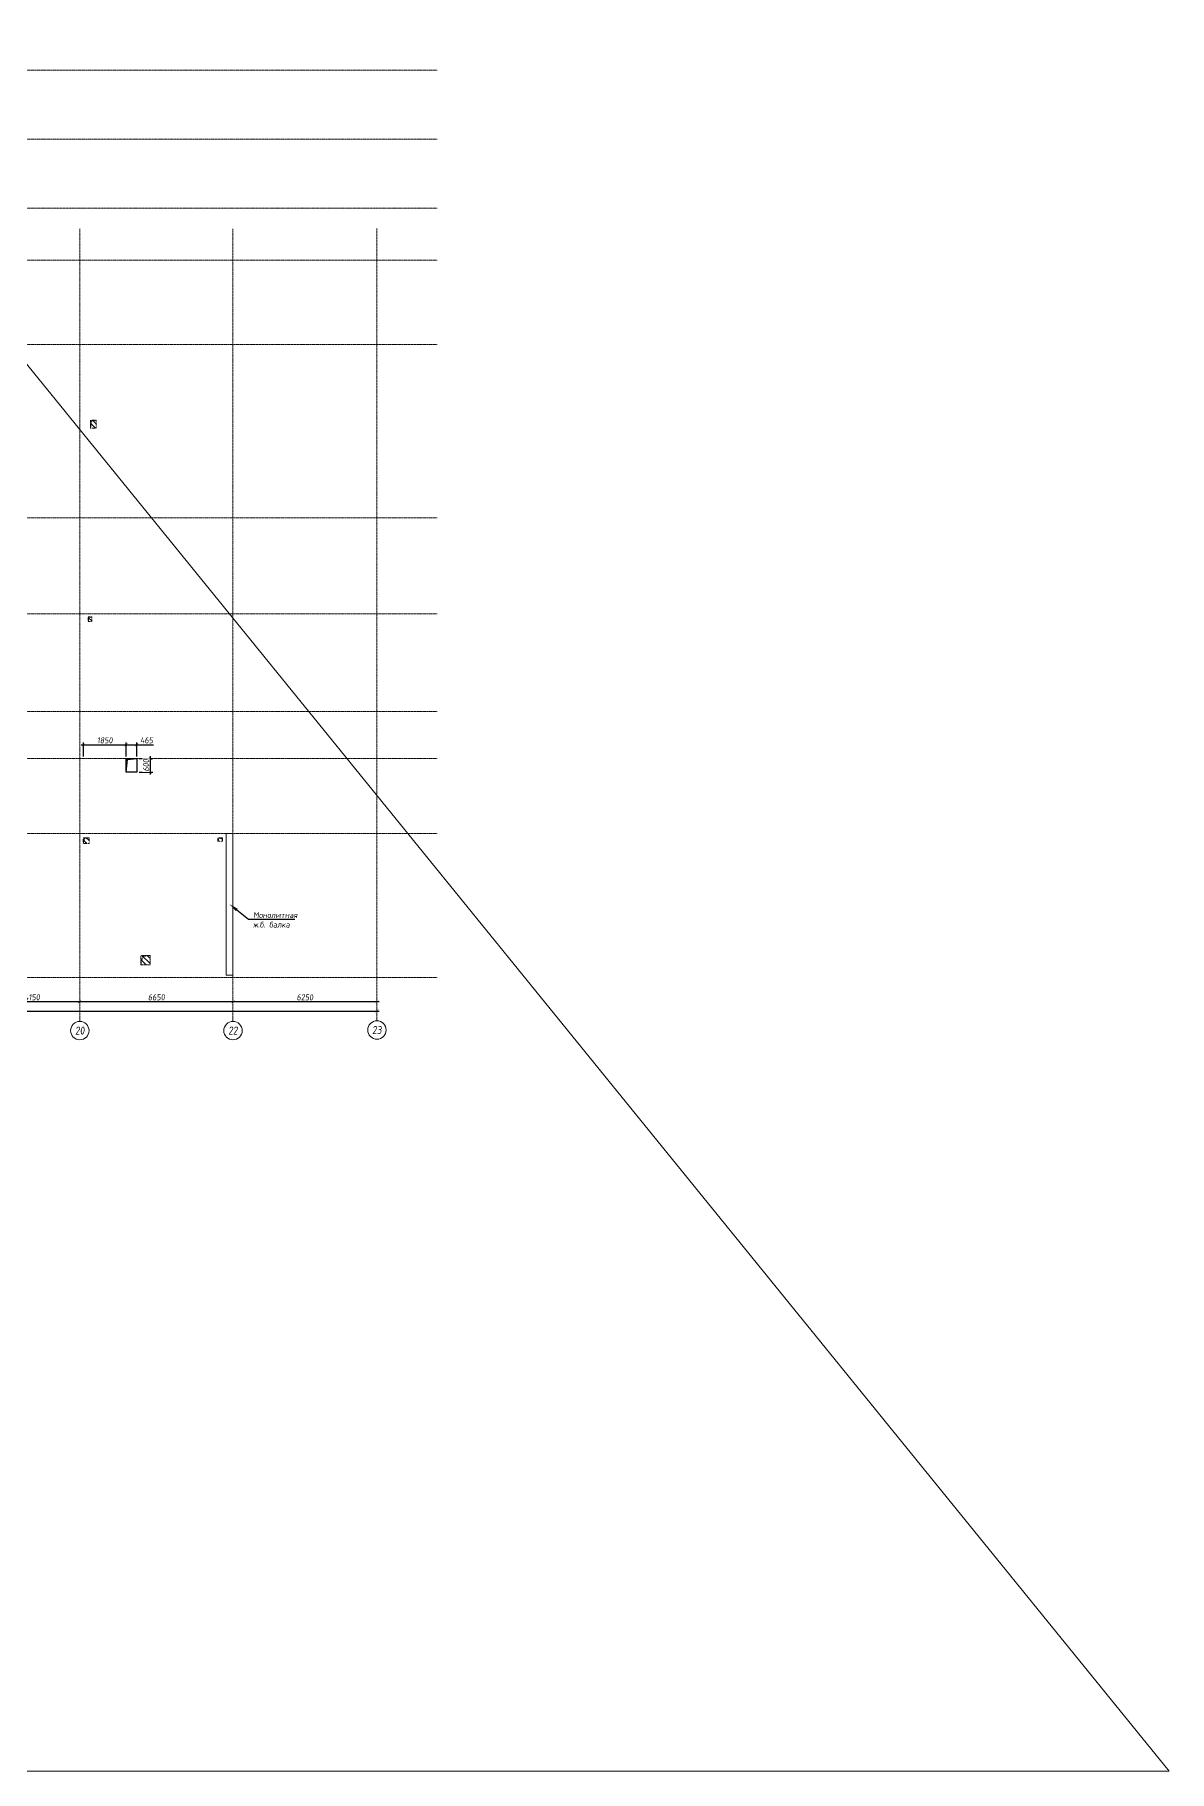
# Model space of a CAD drawing. Header units: millimetres. Extents: x -233751 to 529254, y -907864 to 285890.
# Drawn here: x -158247 to -108987, y 20733 to 96137 of the extents above; entities that cross this region are included whole.
import ezdxf
from ezdxf import colors
from ezdxf.entities.mleader import LeaderData, LeaderLine
from ezdxf.enums import TextEntityAlignment as Align
from ezdxf.math import Vec2, Vec3

# ---------------------------------------------------------------- set-up
doc = ezdxf.new("R2010")
doc.units = ezdxf.units.MM
doc.linetypes.add('ADSK_Штриховая_ш2 п1', pattern=[3, 2, -1])
doc.linetypes.add('осевая', pattern=[2, 1.25, -0.25, 0.25, -0.25])
doc.layers.get('0').update_dxf_attribs({"lineweight": 30})
doc.layers.get('Defpoints').update_dxf_attribs({"lineweight": 0})
for name, color, linetype, lineweight in [('КР_БалкиЖБ', 7, 'ADSK_Штриховая_ш2 п1', 5), ('КР_Новые отверстия', 5, 'Continuous', 30), ('КР_Оси', 7, 'Continuous', 5), ('КР_Размеры отверстия', 7, 'Continuous', 5), ('КР_Сущ отверстия', 6, 'Continuous', 15), ('КР_Тонкая', 250, 'Continuous', 0)]:
    doc.layers.add(name, color=color, linetype=linetype, lineweight=lineweight)
doc.styles.add('ISOCPEUR', font='isocpeur.ttf', dxfattribs={"width": 0.85, "oblique": 7})
doc.dimstyles.new('R_100', dxfattribs={"dimtxt": 270, "dimasz": 120, "dimexe": 100, "dimexo": 100, "dimgap": 60, "dimtad": 1, "dimdec": 0, "dimrnd": 5, "dimzin": 0, "dimdsep": 46, "dimtxsty": 'ISOCPEUR', "dimblk": 'ARCHTICK', "dimcen": 0, "dimdle": 100, "dimclrd": 256, "dimclre": 256, "dimclrt": 256, "dimadec": 0, "dimazin": 0, "dimtfac": 2, "dimtdec": 0, "dimtmove": 0, "dimatfit": 3, "dimfxl": 1, "dimtvp": 3, "dimtfill": 1, "dimtolj": 1, "dimtzin": 0, "dimarcsym": 0})

# ---------------------------------------------------------------- blocks, each defined once
blk = doc.blocks.new('*U2082')
at = {"color": 0, "linetype": 'Continuous', "lineweight": -2}
blk.add_line((-74924, 0), (-75424, 0), dxfattribs=at)
at = {"color": 0, "linetype": 'ByBlock', "lineweight": -2, "ltscale": 10}
blk.add_line((0, 0), (-74924, 0), dxfattribs=at)
at = {"color": 0, "linetype": 'Continuous', "lineweight": -2}
blk.add_circle((-75824, 0), 400, dxfattribs=at)
at = {"color": 0, "linetype": 'Continuous', "lineweight": -2, "style": 'ISOCPEUR', "oblique": 7, "width": 0.856383}
blk.add_text('А', height=347, dxfattribs=at).set_placement((-75824, 0), align=Align.MIDDLE_CENTER)
blk = doc.blocks.new('*U2083')
at = {"color": 0, "linetype": 'Continuous', "lineweight": -2}
blk.add_line((-74924, 0), (-75424, 0), dxfattribs=at)
at = {"color": 0, "linetype": 'ByBlock', "lineweight": -2, "ltscale": 10}
blk.add_line((0, 0), (-74924, 0), dxfattribs=at)
at = {"color": 0, "linetype": 'Continuous', "lineweight": -2}
blk.add_circle((-75824, 0), 400, dxfattribs=at)
at = {"color": 0, "linetype": 'Continuous', "lineweight": -2, "style": 'ISOCPEUR', "oblique": 7, "width": 0.856383}
blk.add_text('Б', height=347, dxfattribs=at).set_placement((-75824, 0), align=Align.MIDDLE_CENTER)
blk = doc.blocks.new('*U2084')
at = {"color": 0, "linetype": 'Continuous', "lineweight": -2}
blk.add_line((-74924, 0), (-75424, 0), dxfattribs=at)
at = {"color": 0, "linetype": 'ByBlock', "lineweight": -2, "ltscale": 10}
blk.add_line((0, 0), (-74924, 0), dxfattribs=at)
at = {"color": 0, "linetype": 'Continuous', "lineweight": -2}
blk.add_circle((-75824, 0), 400, dxfattribs=at)
at = {"color": 0, "linetype": 'Continuous', "lineweight": -2, "style": 'ISOCPEUR', "oblique": 7, "width": 0.856383}
blk.add_text('В', height=347, dxfattribs=at).set_placement((-75824, 0), align=Align.MIDDLE_CENTER)
blk = doc.blocks.new('*U2085')
at = {"color": 0, "linetype": 'Continuous', "lineweight": -2}
blk.add_line((-74924, 0), (-75424, 0), dxfattribs=at)
at = {"color": 0, "linetype": 'ByBlock', "lineweight": -2, "ltscale": 10}
blk.add_line((0, 0), (-74924, 0), dxfattribs=at)
at = {"color": 0, "linetype": 'Continuous', "lineweight": -2}
blk.add_circle((-75824, 0), 400, dxfattribs=at)
at = {"color": 0, "linetype": 'Continuous', "lineweight": -2, "style": 'ISOCPEUR', "oblique": 7, "width": 0.856383}
blk.add_text('Д', height=347, dxfattribs=at).set_placement((-75824, 0), align=Align.MIDDLE_CENTER)
blk = doc.blocks.new('*U2086')
at = {"color": 0, "linetype": 'Continuous', "lineweight": -2}
blk.add_line((-74924, 0), (-75424, 0), dxfattribs=at)
at = {"color": 0, "linetype": 'ByBlock', "lineweight": -2, "ltscale": 10}
blk.add_line((0, 0), (-74924, 0), dxfattribs=at)
at = {"color": 0, "linetype": 'Continuous', "lineweight": -2}
blk.add_circle((-75824, 0), 400, dxfattribs=at)
at = {"color": 0, "linetype": 'Continuous', "lineweight": -2, "style": 'ISOCPEUR', "oblique": 7, "width": 0.856383}
blk.add_text('Ж', height=347, dxfattribs=at).set_placement((-75824, 0), align=Align.MIDDLE_CENTER)
blk = doc.blocks.new('*U2087')
at = {"color": 0, "linetype": 'Continuous', "lineweight": -2}
blk.add_line((-74924, 0), (-75424, 0), dxfattribs=at)
at = {"color": 0, "linetype": 'ByBlock', "lineweight": -2, "ltscale": 10}
blk.add_line((0, 0), (-74924, 0), dxfattribs=at)
at = {"color": 0, "linetype": 'Continuous', "lineweight": -2}
blk.add_circle((-75824, 0), 400, dxfattribs=at)
at = {"color": 0, "linetype": 'Continuous', "lineweight": -2, "style": 'ISOCPEUR', "oblique": 7, "width": 0.856383}
blk.add_text('Н', height=347, dxfattribs=at).set_placement((-75824, 0), align=Align.MIDDLE_CENTER)
blk = doc.blocks.new('*U2088')
at = {"color": 0, "linetype": 'Continuous', "lineweight": -2}
blk.add_line((-74924, 0), (-75424, 0), dxfattribs=at)
at = {"color": 0, "linetype": 'ByBlock', "lineweight": -2, "ltscale": 10}
blk.add_line((0, 0), (-74924, 0), dxfattribs=at)
at = {"color": 0, "linetype": 'Continuous', "lineweight": -2}
blk.add_circle((-75824, 0), 400, dxfattribs=at)
at = {"color": 0, "linetype": 'Continuous', "lineweight": -2, "style": 'ISOCPEUR', "oblique": 7, "width": 0.856383}
blk.add_text('А1', height=347.4, dxfattribs=at).set_placement((-75824, 0), align=Align.MIDDLE_CENTER)
blk = doc.blocks.new('*U2089')
at = {"color": 0, "linetype": 'Continuous', "lineweight": -2}
blk.add_line((-74924, 0), (-75424, 0), dxfattribs=at)
at = {"color": 0, "linetype": 'ByBlock', "lineweight": -2, "ltscale": 10}
blk.add_line((0, 0), (-74924, 0), dxfattribs=at)
at = {"color": 0, "linetype": 'Continuous', "lineweight": -2}
blk.add_circle((-75824, 0), 400, dxfattribs=at)
at = {"color": 0, "linetype": 'Continuous', "lineweight": -2, "style": 'ISOCPEUR', "oblique": 7, "width": 0.856383}
blk.add_text('Б1', height=347.4, dxfattribs=at).set_placement((-75824, 0), align=Align.MIDDLE_CENTER)
blk = doc.blocks.new('*U2090')
at = {"color": 0, "linetype": 'Continuous', "lineweight": -2}
blk.add_line((-74924, 0), (-75424, 0), dxfattribs=at)
at = {"color": 0, "linetype": 'ByBlock', "lineweight": -2, "ltscale": 10}
blk.add_line((0, 0), (-74924, 0), dxfattribs=at)
at = {"color": 0, "linetype": 'Continuous', "lineweight": -2}
blk.add_circle((-75824, 0), 400, dxfattribs=at)
at = {"color": 0, "linetype": 'Continuous', "lineweight": -2, "style": 'ISOCPEUR', "oblique": 7, "width": 0.856383}
blk.add_text('1/Б', height=347.4, dxfattribs=at).set_placement((-75824, 0), align=Align.MIDDLE_CENTER)
blk = doc.blocks.new('*U2091')
at = {"color": 0, "linetype": 'Continuous', "lineweight": -2}
blk.add_line((-74924, 0), (-75424, 0), dxfattribs=at)
at = {"color": 0, "linetype": 'ByBlock', "lineweight": -2, "ltscale": 10}
blk.add_line((0, 0), (-74924, 0), dxfattribs=at)
at = {"color": 0, "linetype": 'Continuous', "lineweight": -2}
blk.add_circle((-75824, 0), 400, dxfattribs=at)
at = {"color": 0, "linetype": 'Continuous', "lineweight": -2, "style": 'ISOCPEUR', "oblique": 7, "width": 0.856383}
blk.add_text('В1', height=347.4, dxfattribs=at).set_placement((-75824, 0), align=Align.MIDDLE_CENTER)
blk = doc.blocks.new('*U2092')
at = {"color": 0, "linetype": 'Continuous', "lineweight": -2}
blk.add_line((-74924, 0), (-75424, 0), dxfattribs=at)
at = {"color": 0, "linetype": 'ByBlock', "lineweight": -2, "ltscale": 10}
blk.add_line((0, 0), (-74924, 0), dxfattribs=at)
at = {"color": 0, "linetype": 'Continuous', "lineweight": -2}
blk.add_circle((-75824, 0), 400, dxfattribs=at)
at = {"color": 0, "linetype": 'Continuous', "lineweight": -2, "style": 'ISOCPEUR', "oblique": 7, "width": 0.856383}
blk.add_text('А/1', height=347.4, dxfattribs=at).set_placement((-75824, 0), align=Align.MIDDLE_CENTER)
blk = doc.blocks.new('*U2103')
at = {"color": 0, "linetype": 'ByBlock', "lineweight": -2, "ltscale": 10}
blk.add_line((0, 0), (0, -34307), dxfattribs=at)
at = {"color": 0, "linetype": 'Continuous', "lineweight": -2}
blk.add_line((0, -34307), (0, -34407), dxfattribs=at)
blk.add_circle((0, -34807), 400, dxfattribs=at)
at = {"color": 0, "linetype": 'Continuous', "lineweight": -2, "style": 'ISOCPEUR', "oblique": 7, "width": 0.856383}
blk.add_text('20', height=347.4, dxfattribs=at).set_placement((0, -34807), align=Align.MIDDLE_CENTER)
blk = doc.blocks.new('*U2104')
at = {"color": 0, "linetype": 'ByBlock', "lineweight": -2, "ltscale": 10}
blk.add_line((0, 0), (0, -34307), dxfattribs=at)
at = {"color": 0, "linetype": 'Continuous', "lineweight": -2}
blk.add_line((0, -34307), (0, -34407), dxfattribs=at)
blk.add_circle((0, -34807), 400, dxfattribs=at)
at = {"color": 0, "linetype": 'Continuous', "lineweight": -2, "style": 'ISOCPEUR', "oblique": 7, "width": 0.856383}
blk.add_text('22', height=347.4, dxfattribs=at).set_placement((0, -34807), align=Align.MIDDLE_CENTER)
blk = doc.blocks.new('*U2105')
at = {"color": 0, "linetype": 'ByBlock', "lineweight": -2, "ltscale": 10}
blk.add_line((0, 0), (0, -34307), dxfattribs=at)
at = {"color": 0, "linetype": 'Continuous', "lineweight": -2}
blk.add_line((0, -34307), (0, -34407), dxfattribs=at)
blk.add_circle((0, -34807), 400, dxfattribs=at)
at = {"color": 0, "linetype": 'Continuous', "lineweight": -2, "style": 'ISOCPEUR', "oblique": 7, "width": 0.856383}
blk.add_text('23', height=347.4, dxfattribs=at).set_placement((0, -34807), align=Align.MIDDLE_CENTER)
blk = doc.blocks.new('_ArchTick')
at = {"color": 0, "linetype": 'ByBlock', "const_width": 0.15}
blk.add_lwpolyline([(-0.5, -0.5), (0.5, 0.5)], dxfattribs=at)
blk = doc.blocks.new('*D763')
at = {"layer": 'Defpoints', "color": 0, "transparency": 16777216}
for p in [(-211804, 53745), (-143389, 53745), (-143389, 53745)]:
    blk.add_point(p, dxfattribs=at)
at = {"layer": 'КР_Оси', "lineweight": -2, "transparency": 16777216}
blk.add_line((-211904, 53745), (-143289, 53745), dxfattribs=at)
at = {"layer": 'КР_Оси', "lineweight": -2, "transparency": 16777216, "xscale": 120, "yscale": 120, "zscale": 120, "rotation": 180}
blk.add_blockref('_ArchTick', (-211804, 53745), dxfattribs=at)
at = {"layer": 'КР_Оси', "lineweight": -2, "transparency": 16777216, "xscale": 120, "yscale": 120, "zscale": 120}
blk.add_blockref('_ArchTick', (-143389, 53745), dxfattribs=at)
at = {"layer": 'КР_Оси', "transparency": 16777216, "insert": (-175903, 53940), "char_height": 270, "attachment_point": 5, "style": 'ISOCPEUR', "bg_fill": 3, "box_fill_scale": 1.1, "bg_fill_color": 256, "bg_fill_true_color": 13158600, "bg_fill_transparency": 0}
blk.add_mtext('\\A1;68415', dxfattribs=at)
blk = doc.blocks.new('*D764')
at = {"layer": 'Defpoints', "color": 0, "transparency": 16777216}
for p in [(-149639, 54147), (-149639, 54147), (-143389, 54147)]:
    blk.add_point(p, dxfattribs=at)
at = {"layer": 'КР_Оси', "lineweight": -2, "transparency": 16777216}
blk.add_line((-143289, 54147), (-149739, 54147), dxfattribs=at)
at = {"layer": 'КР_Оси', "lineweight": -2, "transparency": 16777216, "xscale": 120, "yscale": 120, "zscale": 120, "rotation": 180}
blk.add_blockref('_ArchTick', (-149639, 54147), dxfattribs=at)
at = {"layer": 'КР_Оси', "lineweight": -2, "transparency": 16777216, "xscale": 120, "yscale": 120, "zscale": 120}
blk.add_blockref('_ArchTick', (-143389, 54147), dxfattribs=at)
at = {"layer": 'КР_Оси', "transparency": 16777216, "insert": (-146514, 54342), "char_height": 270, "attachment_point": 5, "style": 'ISOCPEUR', "bg_fill": 3, "box_fill_scale": 1.1, "bg_fill_color": 256, "bg_fill_true_color": 13158600, "bg_fill_transparency": 0}
blk.add_mtext('\\A1;6250', dxfattribs=at)
blk = doc.blocks.new('*D765')
at = {"layer": 'Defpoints', "color": 0, "transparency": 16777216}
for p in [(-156289, 54147), (-156289, 54147), (-149639, 54147)]:
    blk.add_point(p, dxfattribs=at)
at = {"layer": 'КР_Оси', "lineweight": -2, "transparency": 16777216}
blk.add_line((-149539, 54147), (-156389, 54147), dxfattribs=at)
at = {"layer": 'КР_Оси', "lineweight": -2, "transparency": 16777216, "xscale": 120, "yscale": 120, "zscale": 120, "rotation": 180}
blk.add_blockref('_ArchTick', (-156289, 54147), dxfattribs=at)
at = {"layer": 'КР_Оси', "lineweight": -2, "transparency": 16777216, "xscale": 120, "yscale": 120, "zscale": 120}
blk.add_blockref('_ArchTick', (-149639, 54147), dxfattribs=at)
at = {"layer": 'КР_Оси', "transparency": 16777216, "insert": (-152964, 54342), "char_height": 270, "attachment_point": 5, "style": 'ISOCPEUR', "bg_fill": 3, "box_fill_scale": 1.1, "bg_fill_color": 256, "bg_fill_true_color": 13158600, "bg_fill_transparency": 0}
blk.add_mtext('\\A1;6650', dxfattribs=at)
blk = doc.blocks.new('*D766')
at = {"layer": 'Defpoints', "color": 0, "transparency": 16777216}
for p in [(-160439, 54147), (-160439, 54147), (-156289, 54147)]:
    blk.add_point(p, dxfattribs=at)
at = {"layer": 'КР_Оси', "lineweight": -2, "transparency": 16777216}
blk.add_line((-156189, 54147), (-160539, 54147), dxfattribs=at)
at = {"layer": 'КР_Оси', "lineweight": -2, "transparency": 16777216, "xscale": 120, "yscale": 120, "zscale": 120, "rotation": 180}
blk.add_blockref('_ArchTick', (-160439, 54147), dxfattribs=at)
at = {"layer": 'КР_Оси', "lineweight": -2, "transparency": 16777216, "xscale": 120, "yscale": 120, "zscale": 120}
blk.add_blockref('_ArchTick', (-156289, 54147), dxfattribs=at)
at = {"layer": 'КР_Оси', "transparency": 16777216, "insert": (-158364, 54342), "char_height": 270, "attachment_point": 5, "style": 'ISOCPEUR', "bg_fill": 3, "box_fill_scale": 1.1, "bg_fill_color": 256, "bg_fill_true_color": 13158600, "bg_fill_transparency": 0}
blk.add_mtext('\\A1;4150', dxfattribs=at)
blk = doc.blocks.new('*D1087')
at = {"layer": 'Defpoints', "color": 0, "transparency": 16777216}
for p in [(-154279, 65305), (-156129, 64696), (-154279, 64696)]:
    blk.add_point(p, dxfattribs=at)
at = {"layer": 'КР_Размеры отверстия', "lineweight": -2, "transparency": 16777216}
for p, q in [((-156229, 65305), (-154179, 65305)), ((-156129, 64796), (-156129, 65405)), ((-154279, 64796), (-154279, 65405))]:
    blk.add_line(p, q, dxfattribs=at)
at = {"layer": 'КР_Размеры отверстия', "lineweight": -2, "transparency": 16777216, "xscale": 120, "yscale": 120, "zscale": 120, "rotation": 180}
blk.add_blockref('_ArchTick', (-156129, 65305), dxfattribs=at)
at = {"layer": 'КР_Размеры отверстия', "lineweight": -2, "transparency": 16777216, "xscale": 120, "yscale": 120, "zscale": 120}
blk.add_blockref('_ArchTick', (-154279, 65305), dxfattribs=at)
at = {"layer": 'КР_Размеры отверстия', "transparency": 16777216, "insert": (-155204, 65500), "char_height": 270, "attachment_point": 5, "style": 'ISOCPEUR', "bg_fill": 3, "box_fill_scale": 1.1, "bg_fill_color": 256, "bg_fill_true_color": 13158600, "bg_fill_transparency": 0}
blk.add_mtext('\\A1;1850', dxfattribs=at)
blk = doc.blocks.new('*D1088')
at = {"layer": 'Defpoints', "color": 0, "transparency": 16777216}
for p in [(-154279, 64696), (-153816, 64696)]:
    blk.add_point(p, dxfattribs=at)
at = {"layer": 'КР_Размеры отверстия', "lineweight": -2, "transparency": 16777216}
for p, q in [((-154379, 65305), (-153816, 65305)), ((-154279, 64796), (-154279, 65405)), ((-153816, 64796), (-153816, 65405)), ((-153816, 65305), (-153084, 65305))]:
    blk.add_line(p, q, dxfattribs=at)
at = {"layer": 'КР_Размеры отверстия', "lineweight": -2, "transparency": 16777216, "xscale": 120, "yscale": 120, "zscale": 120, "rotation": 180}
blk.add_blockref('_ArchTick', (-154279, 65305), dxfattribs=at)
at = {"layer": 'КР_Размеры отверстия', "lineweight": -2, "transparency": 16777216, "xscale": 120, "yscale": 120, "zscale": 120}
blk.add_blockref('_ArchTick', (-153816, 65305), dxfattribs=at)
at = {"layer": 'КР_Размеры отверстия', "transparency": 16777216, "insert": (-153390, 65500), "char_height": 270, "attachment_point": 5, "style": 'ISOCPEUR', "bg_fill": 3, "box_fill_scale": 1.1, "bg_fill_color": 256, "bg_fill_true_color": 13158600, "bg_fill_transparency": 0}
blk.add_mtext('\\A1;465', dxfattribs=at)
at = {"layer": 'Defpoints', "color": 0, "transparency": 16777216}
blk.add_point((-153816, 65305), dxfattribs=at)
blk = doc.blocks.new('*D1089')
at = {"layer": 'КР_Размеры отверстия', "lineweight": -2, "transparency": 16777216}
for p, q in [((-153716, 64716), (-153117, 64716)), ((-153716, 64116), (-153117, 64116)), ((-153217, 64016), (-153217, 64816))]:
    blk.add_line(p, q, dxfattribs=at)
at = {"layer": 'КР_Размеры отверстия', "lineweight": -2, "transparency": 16777216, "xscale": 120, "yscale": 120, "zscale": 120}
for p, rotation in [((-153217, 64716), 90), ((-153217, 64116), 270)]:
    blk.add_blockref('_ArchTick', p, dxfattribs=dict(at, rotation=rotation))
at = {"layer": 'КР_Размеры отверстия', "transparency": 16777216, "insert": (-153412, 64416), "char_height": 270, "attachment_point": 5, "rotation": 90, "style": 'ISOCPEUR', "bg_fill": 3, "box_fill_scale": 1.1, "bg_fill_color": 256, "bg_fill_true_color": 13158600, "bg_fill_transparency": 0}
blk.add_mtext('\\A1;600', dxfattribs=at)
at = {"layer": 'Defpoints', "color": 0, "transparency": 16777216}
for p in [(-153816, 64716), (-153816, 64116), (-153217, 64716)]:
    blk.add_point(p, dxfattribs=at)

msp = doc.modelspace()

# ---------------------------------------------------------------- hatches: boundary and pattern name
at = {"layer": 'КР_Сущ отверстия'}
h = msp.add_hatch(dxfattribs=at)
h.set_pattern_fill('ANSI31', scale=50, angle=90)
h.paths.add_polyline_path([(-155573.9, 79400.7), (-155823.9, 79400.7), (-155823.9, 79050.7), (-155573.9, 79050.7)])
h = msp.add_hatch(dxfattribs=at)
h.set_pattern_fill('ANSI31', scale=50, angle=90)
h.paths.add_polyline_path([(-155773.9, 70855.7), (-155923.9, 70855.7), (-155923.9, 70655.7), (-155773.9, 70655.7)])
h = msp.add_hatch(dxfattribs=at)
h.set_pattern_fill('ANSI31', scale=50, angle=90)
h.paths.add_polyline_path([(-155888.9, 61270.7), (-156138.9, 61270.7), (-156138.9, 61020.7), (-155888.9, 61020.7)])
h = msp.add_hatch(dxfattribs=at)
h.set_pattern_fill('ANSI31', scale=50, angle=90)
h.paths.add_polyline_path([(-150093.9, 61270.7), (-150293.9, 61270.7), (-150293.9, 61120.7), (-150093.9, 61120.7)])
h = msp.add_hatch(dxfattribs=at)
h.set_pattern_fill('ANSI31', scale=50, angle=90)
h.paths.add_polyline_path([(-153238.9, 56155.7), (-153638.9, 56155.7), (-153638.9, 55755.7), (-153238.9, 55755.7)])

# ---------------------------------------------------------------- linework, layer by layer
at = {"layer": 'КР_БалкиЖБ', "ltscale": 2}
msp.add_lwpolyline([(-149938.9, 55305.7), (-149938.9, 61455.7), (-149638.9, 61455.7), (-149638.9, 55305.7)], close=True, dxfattribs=at)
at = {"layer": 'КР_Новые отверстия'}
msp.add_lwpolyline([(-154278.9, 64715.7), (-153816.4, 64715.7), (-153816.4, 64115.7), (-154278.9, 64115.7)], close=True, dxfattribs=at)
msp.add_lwpolyline([(-154278.9, 64115.7), (-154213.6, 64664.7), (-153816.4, 64715.7)], dxfattribs=at)
at = {"layer": 'КР_Сущ отверстия', "linetype": 'ADSK_Штриховая_ш2 п1', "ltscale": 0.3}
for points in [[(-155823.9, 79400.7), (-155573.9, 79400.7), (-155573.9, 79050.7), (-155823.9, 79050.7)], [(-155923.9, 70855.7), (-155773.9, 70855.7), (-155773.9, 70655.7), (-155923.9, 70655.7)], [(-156138.9, 61270.7), (-155888.9, 61270.7), (-155888.9, 61020.7), (-156138.9, 61020.7)], [(-150093.9, 61270.7), (-150293.9, 61270.7), (-150293.9, 61120.7), (-150093.9, 61120.7)]]:
    msp.add_lwpolyline(points, close=True, dxfattribs=at)
for points in [[(-155823.9, 79050.7), (-155786.6, 79366.6), (-155573.9, 79400.7)], [(-155923.9, 70655.7), (-155901.3, 70838.2), (-155773.9, 70855.7)], [(-156138.9, 61020.7), (-156093, 61240.5), (-155888.9, 61270.7)], [(-150293.9, 61120.7), (-150254.8, 61238.8), (-150093.9, 61270.7)]]:
    msp.add_lwpolyline(points, dxfattribs=at)
at = {"layer": 'КР_Сущ отверстия', "linetype": 'ADSK_Штриховая_ш2 п1'}
msp.add_lwpolyline([(-153238.9, 55755.7), (-153638.9, 55755.7), (-153638.9, 56155.7), (-153238.9, 56155.7)], close=True, dxfattribs=at)
msp.add_lwpolyline([(-153638.9, 55755.7), (-153566, 56120.1), (-153238.9, 56155.7)], dxfattribs=at)

# ---------------------------------------------------------------- block references
at = {"layer": 'КР_Оси', "linetype": 'осевая'}
for name, p in [('*U2091', (-140770.4, 94600.7)), ('*U2090', (-140770.4, 91600.7)), ('*U2089', (-140770.4, 88600.7)), ('*U2103', (-156288.9, 87701.9)), ('*U2104', (-149638.9, 87701.9)), ('*U2105', (-143388.9, 87726.9)), ('*U2088', (-140770.4, 86350.7)), ('*U2087', (-140770.4, 82685.7)), ('*U2086', (-140770.4, 75165.7)), ('*U2085', (-140770.4, 70995.7)), ('*U2084', (-140770.4, 66745.7)), ('*U2083', (-140770.4, 64715.7)), ('*U2082', (-140770.4, 61455.7)), ('*U2092', (-140770.4, 55205.7))]:
    msp.add_blockref(name, p, dxfattribs=at)

# ---------------------------------------------------------------- leaders
at = {"layer": 'КР_Тонкая', "lineweight": 5}
ml = msp.add_multileader_mtext('Standard', dxfattribs=at)
ml.set_content('Монолитная\\Pж.б. балка', color=256, style='ISOCPEUR')
ml.set_leader_properties()
ml.build(insert=Vec2(0, 0))
ml.multileader.update_dxf_attribs({"has_dogleg": 0, "text_left_attachment_type": 6, "text_right_attachment_type": 6, "arrow_head_size": 400, "scale": 100})
ctx = ml.context
ctx.base_point, ctx.scale, ctx.char_height, ctx.arrow_head_size, ctx.landing_gap_size, ctx.plane_origin = Vec3(-148964, 57736.5), 100, 250, 400, 200, Vec3(-149788.9, 58380.7)
ctx.left_attachment, ctx.right_attachment = 6, 6
notes = []
notes.append((ctx, [(0, (1, 1, 0), (-149764, 57736.5), (1, 0), 800, [(0, [(-149788.9, 58380.7)], 0, [])])]))
ctx.mtext.insert, ctx.mtext.flow_direction = Vec3(-148764, 58036.5), 5
for ctx, leaders in notes:
    for number, flags, end, landing, length, lines in leaders:
        leader = LeaderData()
        leader.index, (leader.has_last_leader_line, leader.has_dogleg_vector, leader.attachment_direction) = number, flags
        leader.last_leader_point, leader.dogleg_vector, leader.dogleg_length = Vec3(end), Vec3(landing), length
        for number, points, colour, breaks in lines:
            line = LeaderLine()
            line.index, line.vertices, line.color, line.breaks = number, Vec3.list(points), colors.encode_raw_color(colour), breaks
            leader.lines.append(line)
        ctx.leaders.append(leader)

# ---------------------------------------------------------------- next in the draw order: dimensions: what is measured, and where the dimension line sits
at = {"layer": 'КР_Оси'}
dim = msp.add_linear_dim(base=(-143388.9, 53745), p1=(-211803.9, 53745), p2=(-143388.9, 53745), dimstyle='R_100', override={"dimpost": '\\X'}, dxfattribs=at)
dim.commit()
dim.dimension.update_dxf_attribs({"geometry": '*D763', "text_midpoint": (-175902.6, 53745), "dimtype": 160})
at = {"layer": 'КР_Размеры отверстия'}
dim = msp.add_linear_dim(base=(-154278.9, 65304.6), p1=(-156128.9, 64695.7), p2=(-154278.9, 64695.7), dimstyle='R_100', override={"dimpost": '\\X'}, dxfattribs=at)
dim.commit()
dim.dimension.update_dxf_attribs({"geometry": '*D1087', "text_midpoint": (-155203.9, 65499.6)})

# ---------------------------------------------------------------- next in the draw order: dimensions: what is measured, and where the dimension line sits
at = {"layer": 'КР_Оси'}
dim = msp.add_linear_dim(base=(-149638.9, 54147.1), p1=(-143388.9, 54147.1), p2=(-149638.9, 54147.1), dimstyle='R_100', override={"dimpost": '\\X'}, dxfattribs=at)
dim.commit()
dim.dimension.update_dxf_attribs({"geometry": '*D764', "text_midpoint": (-146513.9, 54342.1)})
at = {"layer": 'КР_Размеры отверстия'}
dim = msp.add_linear_dim(base=(-153816.3535048, 65304.6326251), p1=(-154278.8535048, 64695.6824584), p2=(-153816.3535048, 64695.6824584), dimstyle='R_100', override={"dimpost": '\\X'}, dxfattribs=at)
dim.commit()
dim.dimension.update_dxf_attribs({"geometry": '*D1088', "text_midpoint": (-153390.277589, 65304.6326251), "dimtype": 160})

# ---------------------------------------------------------------- next in the draw order: dimensions: what is measured, and where the dimension line sits
at = {"layer": 'КР_Оси'}
dim = msp.add_linear_dim(base=(-156288.9, 54147.1), p1=(-149638.9, 54147.1), p2=(-156288.9, 54147.1), dimstyle='R_100', override={"dimpost": '\\X', "dimtmove": 1}, dxfattribs=at)
dim.commit()
dim.dimension.update_dxf_attribs({"geometry": '*D765', "text_midpoint": (-152963.9, 54342.1)})
at = {"layer": 'КР_Размеры отверстия'}
dim = msp.add_linear_dim(base=(-153217, 64715.7), p1=(-153816.4, 64115.7), p2=(-153816.4, 64715.7), angle=270, dimstyle='R_100', override={"dimpost": '\\X'}, dxfattribs=at)
dim.commit()
dim.dimension.update_dxf_attribs({"geometry": '*D1089', "text_midpoint": (-153412, 64415.7)})

# ---------------------------------------------------------------- next in the draw order: dimensions: what is measured, and where the dimension line sits
at = {"layer": 'КР_Оси'}
dim = msp.add_linear_dim(base=(-160438.9, 54147.1), p1=(-156288.9, 54147.1), p2=(-160438.9, 54147.1), dimstyle='R_100', override={"dimpost": '\\X', "dimtmove": 1}, dxfattribs=at)
dim.commit()
dim.dimension.update_dxf_attribs({"geometry": '*D766', "text_midpoint": (-158363.9, 54342.1)})

# ---------------------------------------------------------------- next in the draw order: linework, layer by layer
at = {"layer": 'Defpoints'}
msp.add_lwpolyline([(-233751.3, 174399.2), (-108986.9, 20733.2), (-233751.3, 20733.2), (-108986.9, 174399.2)], dxfattribs=at)

doc.saveas('drawing.dxf')
